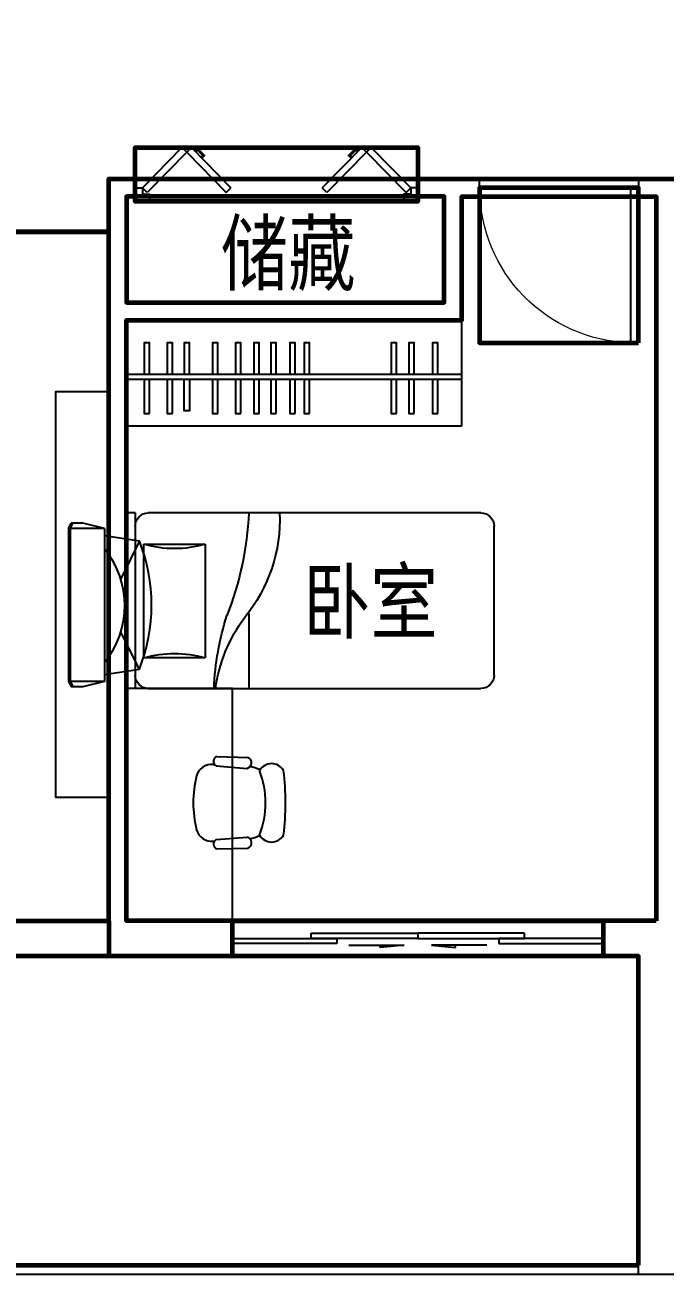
# Model space of a CAD drawing. Extents: x 4787548 to 4824448, y -1283794 to -1265894.
# Drawn here: x 4816273 to 4819898, y -1280494 to -1273422 of the extents above; entities that cross this region are included whole.
import ezdxf

# ---------------------------------------------------------------- set-up
doc = ezdxf.new("R2010")
doc.units = 0
doc.header["$MEASUREMENT"] = 0
doc.layers.get('0').update_dxf_attribs({"linetype": 'CONTINUOUS'})
for name, color, linetype in [('4-BACLONY', 6, 'CONTINUOUS'), ('FURN', 8, 'CONTINUOUS'), ('PUB_TEXT', 7, 'CONTINUOUS'), ('WALL', 2, 'CONTINUOUS'), ('WINDOW', 4, 'CONTINUOUS'), ('家具', 8, 'CONTINUOUS')]:
    doc.layers.add(name, color=color, linetype=linetype)
for name, color, linetype, lineweight in [('GT_储藏间', 50, 'CONTINUOUS', 60), ('GT_卧室', 1, 'CONTINUOUS', 60), ('GT_客厅', 2, 'CONTINUOUS', 60), ('GT_过道', 30, 'CONTINUOUS', 60), ('GT_门', 245, 'CONTINUOUS', 60), ('GT_阳台', 6, 'CONTINUOUS', 60)]:
    doc.layers.add(name, color=color, linetype=linetype, lineweight=lineweight)
doc.styles.add('ATT', font='TXT')
doc.styles.add('黑体', font='simhei.ttf')

# ---------------------------------------------------------------- blocks, each defined once
blk = doc.blocks.new('A$C0E8A3607')
for p, q in [((70.5, 204.5), (100.6, 401.6)), ((100.6, 401.6), (315.9, 295.9)), ((826.1, 401.6), (618, 295.7)), ((856.3, 204.5), (826.1, 401.6)), ((30.1, 204.5), (0, 81.2)), ((30.1, 204.5), (896.7, 204.5)), ((30.1, 204.5), (30.1, 0)), ((896.7, 204.5), (896.7, 0)), ((896.7, 204.5), (896.7, 0)), ((896.7, 204.5), (926.7, 81.2)), ((0, 81.2), (0, 15.6)), ((926.7, 81.2), (926.7, 15.6)), ((30.1, 0), (0, 15.6)), ((32.1, 9.8), (2.1, 25.4)), ((30.1, 10), (896.7, 10)), ((894.6, 9.8), (924.7, 25.4)), ((896.7, 0), (926.7, 15.6)), ((30.1, 0), (896.7, 0))]:
    blk.add_line(p, q)
for centre, radius, start, end in [((463.4, -507.8), 979, 68.25278, 111.74722), ((466.6, -192.7), 511.3, 50.9799, 129.0201)]:
    blk.add_arc(centre, radius, start, end)
blk = doc.blocks.new('A$C79BF5E66')
for p, q in [((75.7, 2124.2), (938.5, 2124.2)), ((0, 126.2), (0, 2048.5)), ((1014.2, 2048.5), (1014.2, 126.2)), ((433.8, 706.6), (0, 706.6)), ((833, 454.3), (176.9, 454.3)), ((176.9, 454.3), (176.9, 100.9)), ((833, 100.9), (833, 454.3)), ((176.9, 100.9), (833, 100.9)), ((1014.2, 50.5), (0, 50.5)), ((0, 50.5), (0, 0)), ((1014.2, 50.5), (1014.2, 0)), ((1014.2, 0), (0, 0))]:
    blk.add_line(p, q)
for centre, radius, start, end in [((75.7, 2048.5), 75.7, 90, 180), ((938.5, 2048.5), 75.7, 0, 90), ((976.4, -6.3), 891.8, 87.56726, 129.54608), ((-137.3, 1431.6), 927.8, 278.51206, 306.04031), ((1099, -1148.5), 1857.1, 92.61601, 111.40694), ((-63.1, 2088.3), 1583.7, 272.283, 287.80337), ((-428.8, 277.6), 630.9, 343.7398, 16.2602), ((1438.7, 277.6), 630.9, 163.73979, 196.2602), ((75.7, 126.2), 75.7, 180, 270), ((938.5, 126.2), 75.7, 270, 0)]:
    blk.add_arc(centre, radius, start, end)
blk = doc.blocks.new('12PSTG02')
at = {"color": 0, "linetype": 'ByBlock'}
for p, q in [((-5.882738, 11.493405), (-13.636493, 11.294805)), ((-4.996459, 9.562867), (-5.284204, 9.540568)), ((-5.73403, 9.170818), (-13.415554, 8.575543)), ((-5.73403, -9.170818), (-13.415554, -8.575543)), ((-5.882738, -11.493405), (-13.636493, -11.294805)), ((-4.996459, -9.562867), (-5.284204, -9.540568)), ((-4.996459, -9.562867), (-5.28099, -9.544821))]:
    blk.add_line(p, q, dxfattribs=at)
for centre, radius, start, end in [((-19.5, 6.311132), 3.452743, 30.392687, 149.607313), ((-13.097037, 9.970029), 1.4304, 112.156422, 257.133709), ((-6.286552, 10.301496), 1.258456, 296.04311, 71.283835), ((-4.647836, 5.578088), 4, 16.10866, 95), ((39.486083, 0), 62.486083, 172.590731, 187.409269), ((4.70097, 0), 22.70097, 159.208954, 200.791046), ((-12.998837, 0.943692), 7.999035, 97.334712, 116.212212), ((-28.187947, 0), 28.187947, 346.275006, 13.724994), ((-19.5, -6.311132), 3.452743, 210.392687, 329.607313), ((-12.998837, -1.056308), 7.999035, 243.61801, 261.904764), ((-13.097037, -9.970029), 1.4304, 102.866291, 247.843578), ((-6.286552, -10.301496), 1.258456, 288.716165, 63.95689), ((-4.647836, -5.578088), 4, 265, 343.89134)]:
    blk.add_arc(centre, radius, start, end, dxfattribs=at)
at = {"color": 0, "linetype": 'ByBlock', "style": 'ATT'}
for tag, p, flags in [('ITEM', (-22, -21), 3), ('ROOM_NUMBER', (-22, -29), 1)]:
    blk.add_attdef(tag, p, '', height=6, dxfattribs=dict(at, flags=flags))
blk = doc.blocks.new('-CHAI6')
at = {"xscale": 22.75, "yscale": 22.75, "zscale": 22.75}
blk.add_blockref('12PSTG02', (519.3, 28), dxfattribs=at)
blk = doc.blocks.new('$DorLib2D$00000001')
for p, q in [((0.45, 0.975), (0.5, 0.975)), ((0.45, 0), (0.45, 0.975)), ((0.5, 0), (0.5, 0.975)), ((0.5, 0), (0.45, 0))]:
    blk.add_line(p, q)
at = {"lineweight": 13}
blk.add_arc((0.475, 0), 0.975, 91.46928, 180, dxfattribs=at)
blk = doc.blocks.new('$DorLib2D$00000138')
at = {"color": 0, "linetype": 'Continuous'}
for p, q in [((-0.2875, 0), (-0.2875, 0.1538)), ((-0.2875, 0.1538), (0, 0.1538)), ((0, 0.1538), (0, 0)), ((0.2875, 0.1538), (0, 0.1538)), ((0.2875, 0), (0.2875, 0.1538)), ((-0.5, -0.1399), (-0.5, 0)), ((-0.5, 0), (-0.2187, 0)), ((0, 0), (-0.2875, 0)), ((-0.2187, 0), (-0.2187, -0.1399)), ((0, 0), (0.2875, 0)), ((0.2187, 0), (0.2187, -0.1399)), ((0.5, 0), (0.2187, 0)), ((0.5, 0), (0.5, -0.1946)), ((0.5, -0.1399), (0.5, 0)), ((-0.2187, -0.1399), (-0.5, -0.1399)), ((0.2187, -0.1399), (0.5, -0.1399)), ((-0.1857, -0.186), (-0.037, -0.186)), ((-0.037, -0.186), (-0.1019, -0.2583)), ((-0.1019, -0.2583), (-0.1019, -0.186)), ((0.1857, -0.186), (0.037, -0.186)), ((0.037, -0.186), (0.1019, -0.2583)), ((0.1019, -0.2583), (0.1019, -0.186))]:
    blk.add_line(p, q, dxfattribs=at)
blk = doc.blocks.new('$DorLib2D$00000034')
for p, q in [((-0.3348, 0.1427), (-0.475, 0)), ((-0.3348, 0.1427), (-0.3182, 0.1263)), ((-0.3015, 0.1427), (-0.3182, 0.1263)), ((-0.3015, 0.1427), (-0.1614, 0)), ((0.3015, 0.1427), (0.1614, 0)), ((0.3015, 0.1427), (0.3182, 0.1263)), ((0.3348, 0.1427), (0.3182, 0.1263)), ((0.3348, 0.1427), (0.475, 0)), ((-0.3182, 0.1263), (-0.4584, -0.0164)), ((-0.3182, 0.1263), (-0.178, -0.0164)), ((0.3182, 0.1263), (0.178, -0.0164)), ((0.3182, 0.1263), (0.4584, -0.0164)), ((-0.5, -0.048), (-0.5, 0)), ((-0.4584, -0.0164), (-0.475, 0)), ((-0.178, -0.0164), (-0.1614, 0)), ((0.178, -0.0164), (0.1614, 0)), ((0.4584, -0.0164), (0.475, 0)), ((0.5, -0.048), (0.5, 0))]:
    blk.add_line(p, q)
for points in [[(-0.2899, 0.1308), (-0.2804, 0.1401), (-0.255, 0.1143), (-0.2645, 0.1049)], [(-0.2866, 0.1275), (-0.2804, 0.1335), (-0.2616, 0.1144), (-0.2678, 0.1083)], [(0.2899, 0.1308), (0.2804, 0.1401), (0.255, 0.1143), (0.2645, 0.1049)], [(0.2866, 0.1275), (0.2804, 0.1335), (0.2616, 0.1144), (0.2678, 0.1083)], [(-0.5, 0), (-0.475, 0), (-0.475, -0.023), (-0.45, -0.023), (-0.45, -0.048), (-0.5, -0.048)], [(0.5, 0), (0.475, 0), (0.475, -0.023), (0.45, -0.023), (0.45, -0.048), (0.5, -0.048)]]:
    blk.add_lwpolyline(points)

msp = doc.modelspace()

# ---------------------------------------------------------------- linework, layer by layer
at = {"layer": '4-BACLONY'}
for p, q in [((4813898.3, -1280443.6), (4819748.3, -1280443.6)), ((4813848.3, -1280493.6), (4819748.3, -1280493.6))]:
    msp.add_line(p, q, dxfattribs=at)
at = {"layer": 'FURN'}
for p, q in [((4818748.3, -1275400), (4816848.3, -1275400)), ((4818748.3, -1275428), (4816848.3, -1275428)), ((4818748.3, -1275693.6), (4816848.3, -1275693.6))]:
    msp.add_line(p, q, dxfattribs=at)
for points in [[(4816977.9, -1275400), (4816977.9, -1275221), (4816947.9, -1275221), (4816947.9, -1275400)], [(4817108, -1275400), (4817108, -1275221), (4817078, -1275221), (4817078, -1275400)], [(4817204.9, -1275400), (4817204.9, -1275221), (4817174.9, -1275221), (4817174.9, -1275400)], [(4817366.1, -1275400), (4817366.1, -1275221), (4817336.1, -1275221), (4817336.1, -1275400)], [(4817496.2, -1275400), (4817496.2, -1275221), (4817466.2, -1275221), (4817466.2, -1275400)], [(4817599.6, -1275400), (4817599.6, -1275221), (4817569.6, -1275221), (4817569.6, -1275400)], [(4817696.3, -1275400), (4817696.3, -1275221), (4817666.3, -1275221), (4817666.3, -1275400)], [(4817803.7, -1275400), (4817803.7, -1275221), (4817773.7, -1275221), (4817773.7, -1275400)], [(4817884.3, -1275400), (4817884.3, -1275221), (4817854.3, -1275221), (4817854.3, -1275400)], [(4818376.7, -1275400), (4818376.7, -1275221), (4818346.7, -1275221), (4818346.7, -1275400)], [(4818477.9, -1275400), (4818477.9, -1275221), (4818447.9, -1275221), (4818447.9, -1275400)], [(4818610.8, -1275400), (4818610.8, -1275221), (4818580.8, -1275221), (4818580.8, -1275400)], [(4816947.9, -1275428), (4816947.9, -1275621), (4816977.9, -1275621)], [(4816977.9, -1275621), (4816977.9, -1275428)], [(4817078, -1275428), (4817078, -1275621), (4817108, -1275621)], [(4817108, -1275621), (4817108, -1275428)], [(4817204.9, -1275428), (4817204.9, -1275607), (4817174.9, -1275607), (4817174.9, -1275428)], [(4817336.1, -1275428), (4817336.1, -1275621), (4817366.1, -1275621)], [(4817366.1, -1275621), (4817366.1, -1275428)], [(4817466.2, -1275428), (4817466.2, -1275621), (4817496.2, -1275621)], [(4817496.2, -1275621), (4817496.2, -1275428)], [(4817569.6, -1275428), (4817569.6, -1275621), (4817599.6, -1275621)], [(4817599.6, -1275621), (4817599.6, -1275428)], [(4817666.3, -1275428), (4817666.3, -1275621), (4817696.3, -1275621)], [(4817696.3, -1275621), (4817696.3, -1275428)], [(4817773.7, -1275428), (4817773.7, -1275621), (4817803.7, -1275621)], [(4817803.7, -1275621), (4817803.7, -1275428)], [(4817854.3, -1275428), (4817854.3, -1275621), (4817884.3, -1275621)], [(4817884.3, -1275621), (4817884.3, -1275428)], [(4818346.7, -1275428), (4818346.7, -1275621), (4818376.7, -1275621)], [(4818376.7, -1275621), (4818376.7, -1275428)], [(4818447.9, -1275428), (4818447.9, -1275621), (4818477.9, -1275621)], [(4818477.9, -1275621), (4818477.9, -1275428)], [(4818580.8, -1275428), (4818580.8, -1275621), (4818610.8, -1275621)], [(4818610.8, -1275621), (4818610.8, -1275428)]]:
    msp.add_lwpolyline(points, dxfattribs=at)
for points in [[(4816748.3, -1277796.2), (4816448.3, -1277796.2), (4816448.3, -1275496.2), (4816748.3, -1275496.2)], [(4816848.3, -1277178.1), (4816848.3, -1278493.6), (4817448.3, -1278493.6), (4817448.3, -1277178.1)]]:
    msp.add_lwpolyline(points, close=True, dxfattribs=at)
at = {"layer": 'GT_储藏间'}
msp.add_lwpolyline([(4816848.3, -1274420.4), (4816848.3, -1274993.6), (4818648.3, -1274993.6), (4818648.3, -1274393.6), (4816848.3, -1274393.6), (4816848.3, -1274420.4)], dxfattribs=at)
at = {"layer": 'GT_卧室'}
msp.add_lwpolyline([(4819848.3, -1278493.6), (4816848.3, -1278493.6), (4816848.3, -1275093.6), (4818748.3, -1275093.6), (4818748.3, -1274393.6), (4819848.3, -1274393.6), (4819848.3, -1278493.6)], dxfattribs=at)
at = {"layer": 'GT_客厅'}
msp.add_lwpolyline([(4812748.3, -1278493.6), (4816748.3, -1278493.6), (4816748.3, -1274593.6), (4812748.3, -1274593.6), (4812748.3, -1278493.6)], dxfattribs=at)
at = {"layer": 'GT_过道'}
msp.add_lwpolyline([(4812748.3, -1273193.6), (4812748.3, -1274593.6), (4816748.3, -1274593.6), (4816748.3, -1274293.6), (4820948.3, -1274293.6), (4820948.3, -1273293.6), (4815248.3, -1273293.6), (4815248.3, -1273193.6), (4812748.3, -1273193.6)], dxfattribs=at)
at = {"layer": 'GT_门'}
for points in [[(4818498.3, -1274343.6), (4818498.3, -1274420.4), (4816897.2, -1274420.4), (4816897.2, -1274115.4), (4818498.3, -1274115.4), (4818498.3, -1274343.6)], [(4819748.3, -1275221.1), (4819748.3, -1274343.6), (4818848.3, -1274343.6), (4818848.3, -1275221.1), (4819748.3, -1275221.1)], [(4816748.3, -1278493.6), (4816748.3, -1278693.6), (4814048.3, -1278693.6), (4814048.3, -1278493.6), (4816748.3, -1278493.6)], [(4819548.3, -1278493.6), (4819548.3, -1278693.6), (4817448.3, -1278693.6), (4817448.3, -1278493.6), (4819548.3, -1278493.6)]]:
    msp.add_lwpolyline(points, dxfattribs=at)
at = {"layer": 'GT_阳台'}
msp.add_lwpolyline([(4819748.3, -1280443.6), (4819748.3, -1278693.6), (4814048.3, -1278693.6), (4814048.3, -1279293.6), (4813898.3, -1279293.6), (4813898.3, -1280443.6), (4819748.3, -1280443.6)], dxfattribs=at)
at = {"layer": 'WALL'}
for p, q in [((4816748.3, -1274293.6), (4816748.3, -1274993.6)), ((4816898.3, -1274293.6), (4816748.3, -1274293.6)), ((4816898.3, -1274393.6), (4816898.3, -1274293.6)), ((4818648.3, -1274293.6), (4818498.3, -1274293.6)), ((4818498.3, -1274293.6), (4818498.3, -1274393.6)), ((4818848.3, -1274293.6), (4818648.3, -1274293.6)), ((4818848.3, -1274393.6), (4818848.3, -1274293.6)), ((4819848.3, -1274293.6), (4819748.3, -1274293.6)), ((4819748.3, -1274293.6), (4819748.3, -1274393.6)), ((4819998.3, -1274293.6), (4819848.3, -1274293.6)), ((4816848.3, -1274393.6), (4816848.3, -1274993.6)), ((4816848.3, -1274393.6), (4816898.3, -1274393.6)), ((4818498.3, -1274393.6), (4818648.3, -1274393.6)), ((4818648.3, -1274993.6), (4818648.3, -1274393.6)), ((4818748.3, -1274393.6), (4818848.3, -1274393.6)), ((4818748.3, -1275093.6), (4818748.3, -1274393.6)), ((4819748.3, -1274393.6), (4819848.3, -1274393.6)), ((4819848.3, -1278493.6), (4819848.3, -1274393.6)), ((4816748.3, -1274993.6), (4816748.3, -1278693.6)), ((4818648.3, -1274993.6), (4816848.3, -1274993.6)), ((4816848.3, -1275093.6), (4816848.3, -1278493.6)), ((4818748.3, -1275093.6), (4816848.3, -1275093.6)), ((4817448.3, -1278493.6), (4816848.3, -1278493.6)), ((4817448.3, -1278693.6), (4817448.3, -1278493.6)), ((4819848.3, -1278493.6), (4819548.3, -1278493.6)), ((4819548.3, -1278493.6), (4819548.3, -1278693.6)), ((4816748.3, -1278693.6), (4817448.3, -1278693.6)), ((4819548.3, -1278693.6), (4819748.3, -1278693.6)), ((4819748.3, -1279793.6), (4819748.3, -1278693.6)), ((4819748.3, -1280493.6), (4819748.3, -1279793.6)), ((4819748.3, -1280493.6), (4819948.3, -1280493.6))]:
    msp.add_line(p, q, dxfattribs=at)
at = {"layer": 'WINDOW'}
msp.add_line((4817448.3, -1278693.6), (4819548.3, -1278693.6), dxfattribs=at)
at = {"layer": '家具'}
msp.add_line((4818748.3, -1275693.6), (4818748.3, -1275093.6), dxfattribs=at)

# ---------------------------------------------------------------- block references
at = {"layer": 'FURN', "xscale": -0.9799999999813735, "yscale": 0.9799999999813735, "zscale": 0.9799999999999996, "rotation": 270}
msp.add_blockref('A$C79BF5E66', (4816848.3, -1277178.1), dxfattribs=at)
at = {"layer": 'FURN'}
for name, p, rotation in [('A$C0E8A3607', (4816519.6, -1276242.3), 270), ('-CHAI6', (4817745.6, -1277797.6), 180)]:
    msp.add_blockref(name, p, dxfattribs=dict(at, rotation=rotation))
at = {"layer": 'WINDOW', "rotation": 180}
for name, p, xscale, yscale, zscale in [('$DorLib2D$00000034', (4817698.3, -1274343.6), 1600, -1600, 1600), ('$DorLib2D$00000001', (4819298.3, -1274343.6), -900, 900, -900)]:
    msp.add_blockref(name, p, dxfattribs=dict(at, xscale=xscale, yscale=yscale, zscale=zscale))
at = {"layer": 'WINDOW', "xscale": 2100, "yscale": 200, "zscale": 2100}
msp.add_blockref('$DorLib2D$00000138', (4818498.3, -1278593.6), dxfattribs=at)

# ---------------------------------------------------------------- texts
at = {"layer": 'PUB_TEXT', "style": '黑体', "width": 0.8}
for s, p in [('储藏', (4817382, -1274888.6)), ('卧室', (4817847.7, -1276860.8))]:
    msp.add_text(s, height=350, dxfattribs=at).set_placement(p)

doc.saveas('drawing.dxf')
